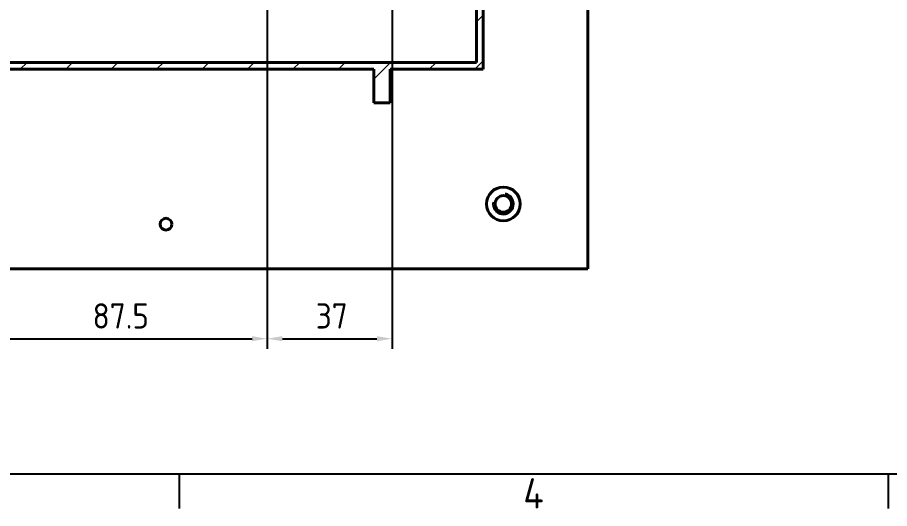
# Model space of a CAD drawing. Header units: millimetres. Extents: x 0 to 2523, y 0 to 1782.
# Drawn here: x 1634.1 to 1892.6, y 49.8 to 195.5 of the extents above; entities that cross this region are included whole.
import ezdxf

# ---------------------------------------------------------------- set-up
doc = ezdxf.new("R2010")
doc.units = ezdxf.units.MM
doc.header["$LTSCALE"] = 3
doc.layers.get('0').update_dxf_attribs({"color": 3, "lineweight": 25})
for name, color, linetype, lineweight in [('가시적인 것(ISO)', 3, 'Continuous', 40), ('가시적인 좁은 것(ISO)', 3, 'Continuous', 35), ('경계(ISO)', 7, 'Continuous', 25), ('치수(ISO)', 2, 'Continuous', 25), ('해치(ISO)', 7, 'Continuous', 18)]:
    doc.layers.add(name, color=color, linetype=linetype, lineweight=lineweight)
doc.styles.add('문자 텍스트_M2B', font='isocp.shx')
doc.styles.add('치수 텍스트_PSTEK_POSCO', font='isocp.shx')
doc.dimstyles.new('치수_PSTEK_POSCO', dxfattribs={"dimscale": 3, "dimtxt": 2.5, "dimasz": 1.5, "dimexe": 1, "dimexo": 1.5, "dimgap": 1, "dimtad": 1, "dimrnd": 1e-08, "dimdsep": 46, "dimtxsty": '치수 텍스트_PSTEK_POSCO', "dimcen": 0.09, "dimdle": 10, "dimclrd": 7, "dimclre": 7, "dimclrt": 2, "dimadec": 1, "dimazin": 2, "dimtfac": 1, "dimtmove": 0, "dimatfit": 3, "dimfxl": 0, "dimtolj": 1, "dimlwd": -1, "dimlwe": -1, "dimarcsym": 0})

# ---------------------------------------------------------------- blocks, each defined once
blk = doc.blocks.new('경계 Default Border')
at = {"layer": '경계(ISO)'}
for p, q in [((560.667, 20), (560.667, 16.6)), ((630.75, 20), (630.75, 16.6))]:
    blk.add_line(p, q, dxfattribs=at)
at = {"layer": '경계(ISO)', "flags": 128}
blk.add_lwpolyline([(20, 20), (20, 574), (821, 574), (821, 20), (20, 20)], dxfattribs=at)
at = {"layer": '경계(ISO)', "color": 2, "insert": (594.682, 16.6), "char_height": 3, "attachment_point": 7, "style": '문자 텍스트_M2B'}
blk.add_mtext('4', dxfattribs=at)
blk = doc.blocks.new('*D119')
at = {"layer": 'Defpoints', "color": 0, "transparency": 16777216}
for p in [(1620.65, 213.4), (1708.15, 213.4), (1708.15, 100.18)]:
    blk.add_point(p, dxfattribs=at)
at = {"layer": '치수(ISO)', "color": 7, "transparency": 16777216}
for p, q in [((1620.65, 208.9), (1620.65, 97.18)), ((1708.15, 208.9), (1708.15, 97.18)), ((1625.15, 100.18), (1703.65, 100.18))]:
    blk.add_line(p, q, dxfattribs=at)
for points in [[(1625.15, 100.93), (1625.15, 99.43), (1620.65, 100.18)], [(1703.65, 100.93), (1703.65, 99.43), (1708.15, 100.18)]]:
    blk.add_solid(points, dxfattribs=at)
at = {"layer": '치수(ISO)', "color": 2, "transparency": 16777216, "insert": (1656.39, 106.93), "char_height": 7.5, "attachment_point": 4, "style": '치수 텍스트_PSTEK_POSCO'}
blk.add_mtext('\\A1;87.5', dxfattribs=at)
blk = doc.blocks.new('*D120')
at = {"layer": 'Defpoints', "color": 0, "transparency": 16777216}
for p in [(1708.15, 213.4), (1745.15, 207.15), (1745.15, 100.18)]:
    blk.add_point(p, dxfattribs=at)
at = {"layer": '치수(ISO)', "color": 7, "transparency": 16777216}
for p, q in [((1708.15, 208.9), (1708.15, 97.18)), ((1745.15, 202.65), (1745.15, 97.18)), ((1712.65, 100.18), (1740.65, 100.18))]:
    blk.add_line(p, q, dxfattribs=at)
for points in [[(1712.65, 100.93), (1712.65, 99.43), (1708.15, 100.18)], [(1740.65, 100.93), (1740.65, 99.43), (1745.15, 100.18)]]:
    blk.add_solid(points, dxfattribs=at)
at = {"layer": '치수(ISO)', "color": 2, "transparency": 16777216, "insert": (1722.55, 106.93), "char_height": 7.5, "attachment_point": 4, "style": '치수 텍스트_PSTEK_POSCO'}
blk.add_mtext('\\A1;37', dxfattribs=at)

msp = doc.modelspace()

# ---------------------------------------------------------------- hatches: boundary and pattern name
at = {"layer": '해치(ISO)'}
h = msp.add_hatch(dxfattribs=at)
h.set_pattern_fill('ANSI31', color=256, scale=76.2, style=0)
h.set_pattern_definition([(45, (0, 0), (-6.73519, 6.73519), [])])
h.paths.add_polyline_path([(1447.1451, 351.1474), (1447.1451, 207.1474), (1745.1451, 207.1474), (1745.1451, 351.1474)])
h.paths.add_polyline_path([(1743.1451, 209.1474), (1449.1451, 209.1474), (1449.1451, 289.1474), (1449.1451, 349.1474), (1451.1451, 349.1474), (1743.1451, 349.1474)], flags=0)
h.paths.add_polyline_path([(1772.1451, 220.5809), (1770.1451, 220.5809), (1770.1451, 201.714), (1772.1451, 201.714)])
h.paths.add_polyline_path([(1772.1451, 334.5809), (1770.1451, 334.5809), (1770.1451, 223.714), (1772.1451, 223.714), (1772.1451, 226.1474), (1772.1451, 332.1474)])
h.paths.add_polyline_path([(1772.1451, 356.5809), (1770.1451, 356.5809), (1770.1451, 337.714), (1772.1451, 337.714)])
h.paths.add_polyline_path([(1770.1451, 182.1474), (1422.1451, 182.1474), (1422.1451, 376.1474), (1770.1451, 376.1474), (1770.1451, 359.714), (1772.1451, 359.714), (1772.1451, 362.1474), (1772.1451, 378.1474), (1420.1451, 378.1474), (1420.1451, 180.1474), (1739.7426, 180.1474), (1739.7426, 170.1474), (1744.5476, 170.1474), (1744.5476, 180.1474), (1772.1451, 180.1474), (1772.1451, 196.1474), (1772.1451, 198.5809), (1770.1451, 198.5809)])

# ---------------------------------------------------------------- linework, layer by layer
at = {"layer": '가시적인 것(ISO)'}
for p, q in [((1803.1451, 120.9228), (1803.1451, 431.8319)), ((1770.1451, 198.5809), (1770.1451, 182.1474)), ((1772.1451, 180.1474), (1772.1451, 198.5809)), ((1770.1451, 182.1474), (1422.1451, 182.1474)), ((1420.1451, 180.1474), (1739.7426, 180.1474)), ((1739.7426, 180.1474), (1739.7426, 170.1474)), ((1744.5476, 170.1474), (1744.5476, 180.1474)), ((1744.5476, 180.1474), (1772.1451, 180.1474)), ((1739.7426, 170.1474), (1744.5476, 170.1474)), ((1803.1451, 120.9228), (1403.1451, 120.9228))]:
    msp.add_line(p, q, dxfattribs=at)
for centre, radius in [((1778.1451, 140.1474), 5), ((1778.1451, 140.1474), 2.4585), ((1678.1451, 134.1474), 1.75)]:
    msp.add_circle(centre, radius, dxfattribs=at)
at = {"layer": '가시적인 좁은 것(ISO)'}
msp.add_arc((1778.1451, 140.1474), 3, 170, 80, dxfattribs=at)

# ---------------------------------------------------------------- block references
at = {"xscale": 3, "yscale": 3, "zscale": 3}
msp.add_blockref('경계 Default Border', (0, 0), dxfattribs=at)

# ---------------------------------------------------------------- dimensions: what is measured, and where the dimension line sits
at = {"layer": '치수(ISO)', "color": 7}
for base, p1, p2, picture, middle in [((1708.1451, 100.1823), (1620.6451, 213.3974), (1708.1451, 213.3974), '*D119', (1664.4251, 100.1823)), ((1745.1451, 100.1823), (1708.1451, 213.3974), (1745.1451, 207.1474), '*D120', (1726.6751, 100.1823))]:
    dim = msp.add_linear_dim(base=base, p1=p1, p2=p2, angle=180, dimstyle='치수_PSTEK_POSCO', override={"dimdec": 2, "dimtp": 0, "dimtm": 0, "dimtdec": 2, "dimtofl": 0, "dimatfit": 1}, dxfattribs=at)
    dim.commit()
    dim.dimension.update_dxf_attribs({"geometry": picture, "text_midpoint": middle, "dimtype": 160})

doc.saveas('drawing.dxf')
